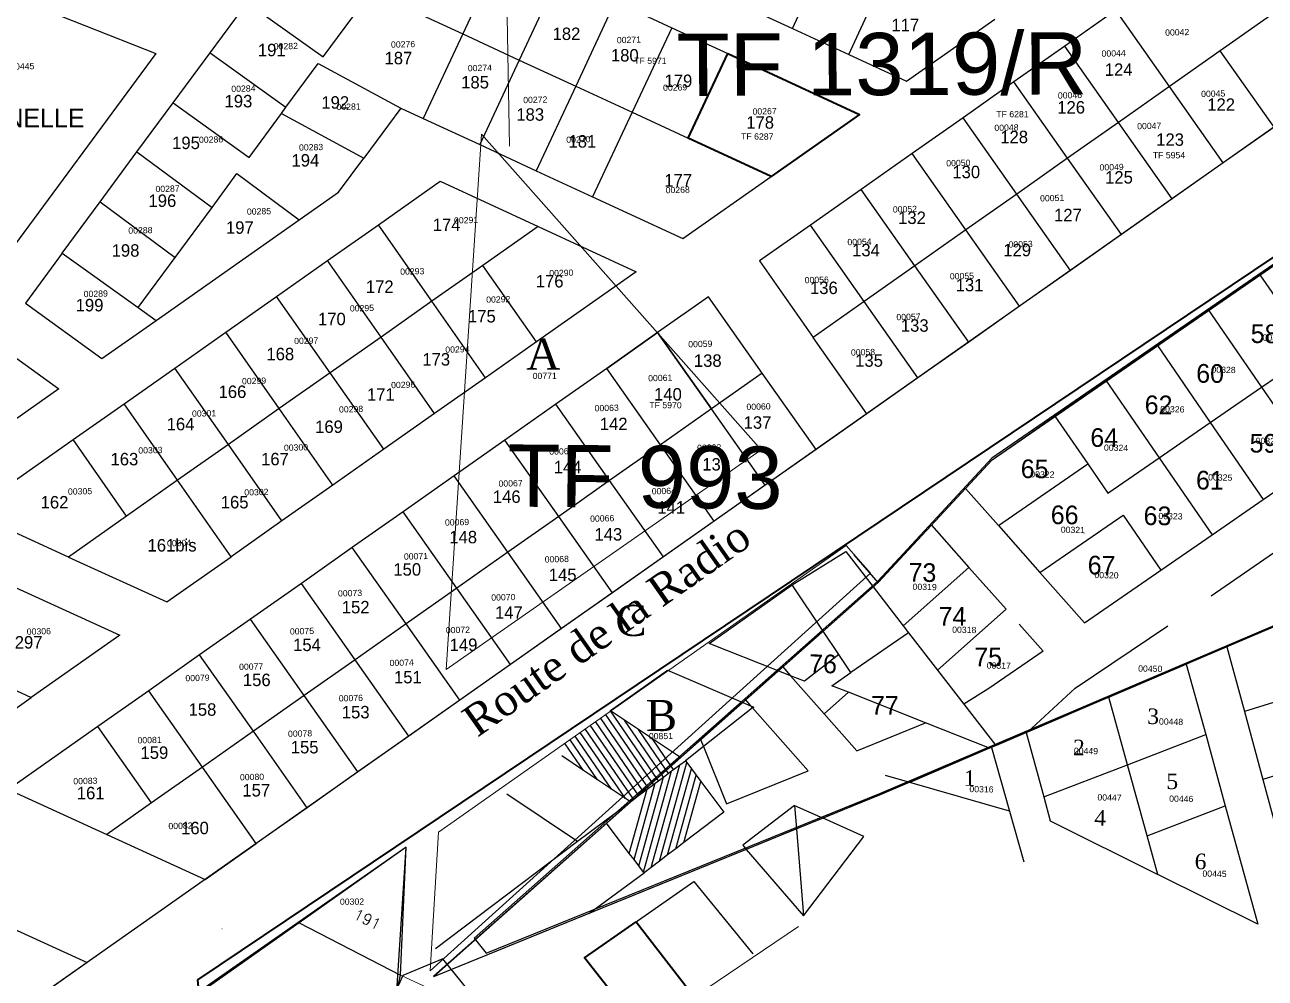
# Model space of a CAD drawing. Header units: metres. Extents: x 0 to 1324930, y 0 to 1631912.
# Drawn here: x 253211 to 253410.3, y 1630544.4 to 1630697.6 of the extents above; entities that cross this region are included whole.
import ezdxf
from ezdxf.enums import TextEntityAlignment as Align

# ---------------------------------------------------------------- set-up
doc = ezdxf.new("R2010")
doc.units = ezdxf.units.M
doc.header["$MEASUREMENT"] = 0
for name, color, linetype, lineweight in [('17 Février 2020', 7, 'Continuous', 0), ('Numero Titre Foncier', 4, 'Continuous', 0), ('TITRE FONCIER', 7, 'Continuous', 0)]:
    doc.layers.add(name, color=color, linetype=linetype, lineweight=lineweight)
for name, color, linetype in [('A_revoir_niveau_0', 7, 'Continuous'), ('limites_parcelles', 7, 'Continuous'), ('limites_sections', 7, 'Continuous'), ('limites_tf', 7, 'Continuous'), ('numero_lot', 7, 'Continuous'), ('numero_parcelle', 7, 'Continuous'), ('toponymie', 7, 'Continuous')]:
    doc.layers.add(name, color=color, linetype=linetype)
doc.styles.add('Annotative', font='romans.shx')
doc.styles.get("Standard").update_dxf_attribs({"font": 'txt.shx'})
doc.styles.add('Style-Arial', font='arial.ttf')
doc.styles.add('Style-ENGINEERING', font='ENGINEERING.shx')
doc.styles.add('Style-FANCY', font='times.ttf')

msp = doc.modelspace()

# ---------------------------------------------------------------- linework, layer by layer
at = {"layer": '17 Février 2020', "color": 1, "linetype": 'Continuous', "lineweight": 13}
for points in [[(253284.4, 1630680.04), (253329.33, 1630629.29), (253278.72, 1630593.99)], [(253342.99, 1630613.92), (253346.91, 1630609.5), (253276.1, 1630545.61), (253277.49, 1630567.89)]]:
    msp.add_3dface(points, dxfattribs=at)
at = {"layer": 'A_revoir_niveau_0', "color": 80, "linetype": 'Continuous', "lineweight": 13, "ltscale": 5}
for p, q in [((253254.24917, 1630569.68651, -1.032), (253254.29489, 1630569.71891, -1.032)), ((253242.63483, 1630552.33005, -1.032), (253242.68089, 1630552.36339, -1.032))]:
    msp.add_line(p, q, dxfattribs=at)
at = {"layer": 'A_revoir_niveau_0', "color": 0, "lineweight": 0}
for p, q in [((253272.2872, 1630565.48791, -1.032), (253091.05051, 1630437.54992, -1.032)), ((253221.60181, 1630529.70825, -1.032), (253255.06205, 1630553.3284, -1.032)), ((253302.46104, 1630530.54483, -1.032), (253335.30682, 1630552.71812, -1.032)), ((253271.38061, 1630544.88892, -1.032), (253302.46104, 1630530.54483, -1.032))]:
    msp.add_line(p, q, dxfattribs=at)
at = {"layer": 'A_revoir_niveau_0', "color": 0, "lineweight": 30}
msp.add_line((253272.2872, 1630565.48791, -1.032), (253221.60181, 1630529.70825, -1.032), dxfattribs=at)
at = {"layer": 'limites_parcelles'}
for p, q in [((253287.71429, 1630709.72431), (253281.35713, 1630696.13895)), ((253334.33501, 1630697.00807), (253340.05141, 1630709.38159)), ((253296.79111, 1630705.52724), (253290.43404, 1630691.94181)), ((253343.41296, 1630692.81429), (253349.70403, 1630706.43171)), ((253202.84731, 1630704.5276), (253232.03087, 1630693.00316)), ((253240.77192, 1630693.09556), (253246.71236, 1630701.13919)), ((253246.71236, 1630701.13919), (253258.9246, 1630692.43081)), ((253258.9246, 1630692.43081), (253266.67816, 1630702.92678)), ((253305.86835, 1630701.32999), (253299.51126, 1630687.74453)), ((253305.86835, 1630701.32999), (253314.9452, 1630697.13291)), ((253325.25623, 1630701.20223), (253334.33501, 1630697.00807)), ((253272.28097, 1630700.3361), (253281.35713, 1630696.13895)), ((253386.29148, 1630699.92594), (253378.11256, 1630694.17183)), ((253394.92633, 1630687.6608), (253386.29148, 1630699.92594)), ((253412.58688, 1630700.08586), (253403.10439, 1630693.41427)), ((253314.9452, 1630697.13291), (253308.58769, 1630683.54761)), ((253314.9452, 1630697.13291), (253323.9469, 1630692.97059)), ((253334.33501, 1630697.00807), (253343.41296, 1630692.81429)), ((253352.69266, 1630688.52746), (253366.88004, 1630698.49658)), ((253281.35713, 1630696.13895), (253275.02563, 1630682.53872)), ((253281.35713, 1630696.13895), (253290.43404, 1630691.94181)), ((253234.83099, 1630685.05129), (253240.77192, 1630693.09556)), ((253240.77192, 1630693.09556), (253252.95327, 1630684.34647)), ((253378.11256, 1630694.17183), (253369.93372, 1630688.41777)), ((253386.74653, 1630681.9061), (253378.11256, 1630694.17183)), ((253403.10439, 1630693.41427), (253394.92633, 1630687.6608)), ((253411.73751, 1630681.14846), (253403.10439, 1630693.41427)), ((253232.03087, 1630693.00316), (253206.84137, 1630658.93418)), ((253252.95327, 1630684.34647), (253258.15152, 1630691.38451)), ((253258.15152, 1630691.38451), (253271.43537, 1630684.19877)), ((253290.4338, 1630691.9413), (253284.10197, 1630678.34267)), ((253290.43404, 1630691.94181), (253290.4338, 1630691.9413)), ((253290.43404, 1630691.94181), (253299.51126, 1630687.74453)), ((253323.9469, 1630692.97059), (253317.56788, 1630679.3952)), ((253323.9469, 1630692.97059), (253345.09477, 1630683.19195)), ((253343.41296, 1630692.81429), (253352.69266, 1630688.52746)), ((253299.51096, 1630687.74389), (253293.15355, 1630674.1578)), ((253299.51126, 1630687.74453), (253299.51096, 1630687.74389)), ((253299.51126, 1630687.74453), (253308.58769, 1630683.54761)), ((253369.93372, 1630688.41777), (253361.75487, 1630682.66371)), ((253369.93372, 1630688.41777), (253369.9337, 1630688.41779)), ((253378.568, 1630676.1523), (253369.93372, 1630688.41777)), ((253394.92633, 1630687.6608), (253386.74653, 1630681.9061)), ((253403.56096, 1630675.39598), (253394.92633, 1630687.6608)), ((253229.01056, 1630677.17017), (253234.83099, 1630685.05129)), ((253234.83099, 1630685.05129), (253247.01249, 1630676.30309)), ((253247.01249, 1630676.30309), (253252.21668, 1630683.34917)), ((253252.21668, 1630683.34917), (253252.95327, 1630684.34647)), ((253252.21668, 1630683.34917), (253265.46421, 1630676.17774)), ((253271.43537, 1630684.19877), (253265.46421, 1630676.17774)), ((253271.43537, 1630684.19877), (253275.02563, 1630682.53872)), ((253308.58763, 1630683.54749), (253302.23018, 1630669.96134)), ((253308.58769, 1630683.54761), (253308.58763, 1630683.54749)), ((253308.58769, 1630683.54761), (253317.56788, 1630679.3952)), ((253345.09477, 1630683.19195), (253330.92405, 1630673.21934)), ((253275.02563, 1630682.53872), (253284.10197, 1630678.34267)), ((253361.75487, 1630682.66371), (253353.5765, 1630676.90998)), ((253370.3888, 1630670.39803), (253361.75487, 1630682.66371)), ((253386.74653, 1630681.9061), (253378.568, 1630676.1523)), ((253395.38032, 1630669.64062), (253386.74653, 1630681.9061)), ((253411.73751, 1630681.14846), (253403.56096, 1630675.39598)), ((253317.56788, 1630679.3952), (253330.92405, 1630673.21934)), ((253223.07201, 1630669.12911), (253229.01056, 1630677.17017)), ((253229.01056, 1630677.17017), (253241.06995, 1630668.25801)), ((253284.10197, 1630678.34267), (253293.15355, 1630674.1578)), ((253261.40842, 1630670.73351), (253265.46421, 1630676.17774)), ((253353.5765, 1630676.90998), (253345.39765, 1630671.15591)), ((253362.21074, 1630664.64455), (253353.5765, 1630676.90998)), ((253378.568, 1630676.1523), (253370.3888, 1630670.39803)), ((253387.20216, 1630663.88701), (253378.568, 1630676.1523)), ((253403.56096, 1630675.39598), (253395.38032, 1630669.64062)), ((253241.06995, 1630668.25801), (253245.08253, 1630673.69033)), ((253245.08253, 1630673.69033), (253255.08446, 1630666.28129)), ((253293.15355, 1630674.1578), (253302.23018, 1630669.96134)), ((253316.75321, 1630663.24682), (253330.92405, 1630673.21934)), ((253267.81378, 1630665.478), (253277.75201, 1630672.47127)), ((253277.75201, 1630672.47127), (253293.48623, 1630665.2005)), ((253345.39765, 1630671.15591), (253337.2188, 1630665.40185)), ((253354.03155, 1630658.89028), (253345.39765, 1630671.15591)), ((253217.00634, 1630660.91594), (253223.07201, 1630669.12911)), ((253223.07201, 1630669.12911), (253235.13077, 1630660.21741)), ((253255.08446, 1630666.28129), (253261.40842, 1630670.73351)), ((253302.23018, 1630669.96134), (253316.75321, 1630663.24682)), ((253370.3888, 1630670.39803), (253362.21074, 1630664.64455)), ((253379.02266, 1630658.13246), (253370.3888, 1630670.39803)), ((253395.38032, 1630669.64062), (253387.20216, 1630663.88701)), ((253235.13077, 1630660.21741), (253241.06995, 1630668.25801)), ((253232.08787, 1630650.09418), (253255.08446, 1630666.28129)), ((253259.63396, 1630659.72124), (253267.81378, 1630665.478)), ((253276.41707, 1630653.18876), (253267.81378, 1630665.478)), ((253293.48623, 1630665.2005), (253284.59437, 1630658.94331)), ((253293.48623, 1630665.2005), (253309.21877, 1630657.92974)), ((253337.2188, 1630665.40185), (253329.04108, 1630659.64858)), ((253345.85268, 1630653.13624), (253337.2188, 1630665.40185)), ((253362.21074, 1630664.64455), (253354.03155, 1630658.89028)), ((253370.84496, 1630652.37917), (253362.21074, 1630664.64455)), ((253387.20216, 1630663.88701), (253379.02266, 1630658.13246)), ((253409.45297, 1630657.40305), (253417.68591, 1630663.08117)), ((253217.00634, 1630660.91594), (253211.06777, 1630652.87485)), ((253217.00634, 1630660.91594), (253229.18946, 1630652.17394)), ((253229.18946, 1630652.17394), (253235.13077, 1630660.21741)), ((253251.45606, 1630653.96583), (253259.63396, 1630659.72124)), ((253268.23777, 1630647.43279), (253259.63396, 1630659.72124)), ((253329.04108, 1630659.64858), (253337.67495, 1630647.383)), ((253284.59437, 1630658.94331), (253276.41707, 1630653.18876)), ((253293.19724, 1630646.65639), (253284.59437, 1630658.94331)), ((253309.21877, 1630657.92974), (253293.19724, 1630646.65639)), ((253354.03155, 1630658.89028), (253345.85268, 1630653.13624)), ((253362.66546, 1630646.62462), (253354.03155, 1630658.89028)), ((253379.02266, 1630658.13246), (253370.84496, 1630652.37917)), ((253401.22118, 1630651.72572), (253409.45297, 1630657.40305)), ((253409.45297, 1630657.40305), (253417.95979, 1630645.04855)), ((253243.27883, 1630648.21089), (253251.45606, 1630653.96583)), ((253260.05967, 1630641.67767), (253251.45606, 1630653.96583)), ((253276.41707, 1630653.18876), (253268.23777, 1630647.43279)), ((253285.01874, 1630640.90184), (253276.41707, 1630653.18876)), ((253320.86237, 1630653.89535), (253312.68344, 1630648.14041)), ((253329.49657, 1630641.63), (253320.86237, 1630653.89535)), ((253211.06777, 1630652.87485), (253223.3713, 1630643.95972)), ((253229.18946, 1630652.17394), (253232.08787, 1630650.09418)), ((253345.85268, 1630653.13624), (253337.67495, 1630647.383)), ((253354.48663, 1630640.87053), (253345.85268, 1630653.13624)), ((253370.84496, 1630652.37917), (253362.66546, 1630646.62462)), ((253370.84498, 1630652.37915), (253370.84496, 1630652.37917)), ((253392.98891, 1630646.04806), (253401.22118, 1630651.72572)), ((253401.22118, 1630651.72572), (253409.72804, 1630639.37131)), ((253223.3713, 1630643.95972), (253232.08787, 1630650.09418)), ((253235.10206, 1630642.45628), (253243.27883, 1630648.21089)), ((253251.88224, 1630635.92302), (253243.27883, 1630648.21089)), ((253268.23777, 1630647.43279), (253260.05967, 1630641.67767)), ((253276.83976, 1630635.14696), (253268.23777, 1630647.43279)), ((253312.68344, 1630648.14041), (253304.50612, 1630642.3866)), ((253321.31767, 1630635.87502), (253312.68344, 1630648.14041)), ((253346.30894, 1630635.11725), (253337.67495, 1630647.383)), ((253206.30632, 1630646.43696), (253216.43323, 1630639.10597)), ((253293.19724, 1630646.65639), (253285.01874, 1630640.90184)), ((253362.66546, 1630646.62462), (253354.48663, 1630640.87053)), ((253384.75779, 1630640.3712), (253392.98891, 1630646.04806)), ((253392.98891, 1630646.04806), (253401.49582, 1630633.69375)), ((253409.72804, 1630639.37131), (253417.95979, 1630645.04855)), ((253226.9236, 1630636.70047), (253235.10206, 1630642.45628)), ((253243.70447, 1630630.16813), (253235.10206, 1630642.45628)), ((253260.05967, 1630641.67767), (253251.88224, 1630635.92302)), ((253268.66125, 1630629.39242), (253260.05967, 1630641.67767)), ((253304.50612, 1630642.3866), (253296.32719, 1630636.63166)), ((253313.1398, 1630630.12077), (253304.50612, 1630642.3866)), ((253329.49657, 1630641.63), (253321.31767, 1630635.87502)), ((253338.13125, 1630629.36397), (253329.49657, 1630641.63)), ((253285.01874, 1630640.90184), (253276.83976, 1630635.14696)), ((253354.48663, 1630640.87053), (253346.30894, 1630635.11725)), ((253384.75779, 1630640.3712), (253376.52591, 1630634.69544)), ((253384.75779, 1630640.3712), (253393.26441, 1630628.01675)), ((253401.49582, 1630633.69375), (253409.72804, 1630639.37131)), ((253409.72804, 1630639.37131), (253418.23479, 1630627.01708)), ((253216.43323, 1630639.10597), (253193.74555, 1630623.14198)), ((253218.74546, 1630630.94489), (253226.9236, 1630636.70047)), ((253235.52605, 1630624.41279), (253226.9236, 1630636.70047)), ((253251.88224, 1630635.92302), (253243.70447, 1630630.16813)), ((253260.48342, 1630623.63834), (253251.88224, 1630635.92302)), ((253296.32719, 1630636.63166), (253288.14939, 1630630.87753)), ((253304.96114, 1630624.36596), (253296.32719, 1630636.63166)), ((253321.31767, 1630635.87502), (253313.1398, 1630630.12077)), ((253329.95204, 1630623.60942), (253321.31767, 1630635.87502)), ((253276.83976, 1630635.14696), (253268.66125, 1630629.39242)), ((253346.30894, 1630635.11725), (253338.13125, 1630629.36397)), ((253366.42611, 1630627.72834), (253376.52591, 1630634.69544)), ((253376.52591, 1630634.69544), (253381.801, 1630627.03344)), ((253393.26441, 1630628.01675), (253401.49582, 1630633.69375)), ((253401.49582, 1630633.69375), (253410.00264, 1630621.33957)), ((253202.19057, 1630619.29833), (253218.74546, 1630630.94489)), ((253227.352, 1630618.65196), (253218.74546, 1630630.94489)), ((253243.70447, 1630630.16813), (253235.52605, 1630624.41279)), ((253252.30444, 1630617.88347), (253243.70447, 1630630.16813)), ((253268.66125, 1630629.39242), (253260.48342, 1630623.63834)), ((253288.14939, 1630630.87753), (253279.96979, 1630625.12212)), ((253296.78314, 1630618.61161), (253288.14939, 1630630.87753)), ((253313.1398, 1630630.12077), (253304.96114, 1630624.36596)), ((253321.77363, 1630617.85474), (253313.1398, 1630630.12077)), ((253338.13125, 1630629.36397), (253331.71888, 1630624.85265)), ((253362.14665, 1630623.11416), (253366.42611, 1630627.72834)), ((253385.03299, 1630622.33975), (253393.26441, 1630628.01675)), ((253393.26441, 1630628.01675), (253401.77096, 1630615.66239)), ((253367.44301, 1630617.13207), (253381.801, 1630627.03344)), ((253381.801, 1630627.03344), (253385.03299, 1630622.33975)), ((253410.00264, 1630621.33957), (253418.23479, 1630627.01708)), ((253235.52605, 1630624.41279), (253227.352, 1630618.65196)), ((253244.12692, 1630612.12961), (253235.52605, 1630624.41279)), ((253260.48342, 1630623.63834), (253252.30444, 1630617.88347)), ((253279.96979, 1630625.12212), (253271.792, 1630619.36798)), ((253279.96979, 1630625.12212), (253279.96977, 1630625.12214)), ((253288.60414, 1630612.85656), (253279.96979, 1630625.12212)), ((253304.96114, 1630624.36596), (253296.78314, 1630618.61161)), ((253313.59522, 1630612.10006), (253304.96114, 1630624.36596)), ((253329.95204, 1630623.60942), (253321.77363, 1630617.85474)), ((253331.71888, 1630624.85265), (253329.95204, 1630623.60942)), ((253367.44301, 1630617.13207), (253362.14665, 1630623.11416)), ((253401.77096, 1630615.66239), (253410.00264, 1630621.33957)), ((253218.00823, 1630612.07839), (253202.19057, 1630619.29833)), ((253271.792, 1630619.36798), (253263.98722, 1630613.87631)), ((253280.42637, 1630607.10238), (253271.792, 1630619.36798)), ((253227.352, 1630618.65196), (253218.00823, 1630612.07839)), ((253252.30444, 1630617.88347), (253244.12692, 1630612.12961)), ((253296.78314, 1630618.61161), (253288.60414, 1630612.85656)), ((253305.41701, 1630606.34552), (253296.78314, 1630618.61161)), ((253321.77363, 1630617.85474), (253313.59522, 1630612.10006)), ((253374.1196, 1630609.58938), (253387.4713, 1630618.79809)), ((253387.4713, 1630618.79809), (253393.53928, 1630609.9852)), ((253348.09161, 1630607.98087), (253356.68061, 1630617.22057)), ((253356.68061, 1630617.22057), (253362.6992, 1630610.42191)), ((253367.44301, 1630617.13207), (253374.1196, 1630609.58938)), ((253393.53928, 1630609.9852), (253401.77096, 1630615.66239)), ((253401.6482, 1630605.85372), (253417.42624, 1630616.74137)), ((253263.61339, 1630613.61321), (253255.43572, 1630607.85791)), ((253263.98722, 1630613.87631), (253263.61339, 1630613.61321)), ((253272.24762, 1630601.34745), (253263.61339, 1630613.61321)), ((253218.00823, 1630612.07839), (253233.80979, 1630604.86985)), ((253233.80979, 1630604.86985), (253244.12692, 1630612.12961)), ((253288.60414, 1630612.85656), (253280.42637, 1630607.10238)), ((253297.23859, 1630600.59084), (253288.60414, 1630612.85656)), ((253313.59522, 1630612.10006), (253305.41701, 1630606.34552)), ((253334.31092, 1630607.62702), (253342.93275, 1630612.96415)), ((253342.93275, 1630612.96415), (253347.30269, 1630607.29147)), ((253344.21767, 1630612.43174), (253348.09161, 1630607.98087)), ((253352.12714, 1630601.02879), (253362.6992, 1630610.42191)), ((253362.6992, 1630610.42191), (253368.66478, 1630603.68311)), ((253374.1196, 1630609.58938), (253381.26413, 1630601.51915)), ((253381.26413, 1630601.51915), (253393.53928, 1630609.9852)), ((253208.31577, 1630607.7047), (253226.2319, 1630599.53385)), ((253255.43572, 1630607.85791), (253247.25777, 1630602.10242)), ((253264.07007, 1630595.59218), (253255.43572, 1630607.85791)), ((253320.97921, 1630598.17511), (253334.31092, 1630607.62702)), ((253339.27675, 1630600.18366), (253334.31092, 1630607.62702)), ((253280.42637, 1630607.10238), (253272.61959, 1630601.60923)), ((253289.06085, 1630594.83663), (253280.42637, 1630607.10238)), ((253305.41701, 1630606.34552), (253297.23859, 1630600.59084)), ((253347.30269, 1630607.29147), (253339.27675, 1630600.18366)), ((253347.30269, 1630607.29147), (253352.12714, 1630601.02879)), ((253368.66478, 1630603.68311), (253357.64298, 1630593.89272)), ((253418.07407, 1630603.58722), (253404.13957, 1630597.63805)), ((253247.25777, 1630602.10242), (253239.08028, 1630596.34725)), ((253255.89205, 1630589.83658), (253247.25777, 1630602.10242)), ((253272.24762, 1630601.34745), (253264.07007, 1630595.59218)), ((253272.61959, 1630601.60923), (253272.24762, 1630601.34745)), ((253280.88195, 1630589.08156), (253272.24762, 1630601.34745)), ((253370.75278, 1630601.32447), (253374.63042, 1630596.94395)), ((253226.2319, 1630599.53385), (253212.02149, 1630589.52507)), ((253297.23859, 1630600.59084), (253289.06085, 1630594.83663)), ((253339.27675, 1630600.18366), (253338.26806, 1630599.29036)), ((253341.79619, 1630596.40723), (253339.27675, 1630600.18366)), ((253353.00713, 1630599.88646), (253343.72531, 1630593.51564)), ((253352.12714, 1630601.02879), (253353.00713, 1630599.88646)), ((253353.00713, 1630599.88646), (253357.64298, 1630593.89272)), ((253379.79068, 1630591.03947), (253394.65787, 1630601.03706)), ((253332.06258, 1630593.79477), (253320.97921, 1630598.17511)), ((253338.26806, 1630599.29036), (253332.78162, 1630594.43155)), ((253404.13957, 1630597.63805), (253406.96415, 1630587.25231)), ((253239.08028, 1630596.34725), (253230.90246, 1630590.59184)), ((253247.71432, 1630584.08119), (253239.08028, 1630596.34725)), ((253264.07007, 1630595.59218), (253255.89205, 1630589.83658)), ((253272.70435, 1630583.32655), (253264.07007, 1630595.59218)), ((253341.79619, 1630596.40723), (253336.2816, 1630592.12734)), ((253343.72531, 1630593.51564), (253341.79619, 1630596.40723)), ((253374.63042, 1630596.94395), (253365.92099, 1630590.93714)), ((253202.0932, 1630594.05657), (253212.02149, 1630589.52507)), ((253289.06085, 1630594.83663), (253281.25295, 1630589.34265)), ((253305.08746, 1630587.42411), (253314.2779, 1630593.91951)), ((253314.2779, 1630593.91951), (253326.35046, 1630588.73609)), ((253332.06258, 1630593.79477), (253326.7926, 1630589.12765)), ((253332.78162, 1630594.43155), (253332.06258, 1630593.79477)), ((253334.03463, 1630593.01538), (253332.06258, 1630593.79477)), ((253332.78162, 1630594.43155), (253334.03463, 1630593.01538)), ((253340.66493, 1630591.41505), (253343.72531, 1630593.51564)), ((253357.64298, 1630593.89272), (253361.8594, 1630588.44126)), ((253385.21152, 1630589.55709), (253397.64004, 1630594.86328)), ((253397.64004, 1630594.86328), (253400.75449, 1630583.54679)), ((253334.03463, 1630593.01538), (253339.4481, 1630586.89689)), ((253336.2816, 1630592.12734), (253334.03463, 1630593.01538)), ((253343.344, 1630590.35513), (253340.66493, 1630591.41505)), ((253421.30263, 1630591.73691), (253406.96415, 1630587.25231)), ((253197.81933, 1630579.52209), (253212.02149, 1630589.52507)), ((253230.90246, 1630590.59184), (253222.72373, 1630584.83579)), ((253239.53659, 1630578.3258), (253230.90246, 1630590.59184)), ((253255.89205, 1630589.83658), (253247.71432, 1630584.08119)), ((253264.5261, 1630577.57108), (253255.89205, 1630589.83658)), ((253343.344, 1630590.35513), (253339.4481, 1630586.89689)), ((253355.74942, 1630585.44716), (253343.344, 1630590.35513)), ((253365.92099, 1630590.93714), (253361.8594, 1630588.44126)), ((253372.09366, 1630583.95661), (253379.79068, 1630591.03947)), ((253385.21152, 1630589.55709), (253372.09366, 1630583.95661)), ((253388.19593, 1630578.71558), (253385.21152, 1630589.55709)), ((253280.88195, 1630589.08156), (253272.70435, 1630583.32655)), ((253281.25295, 1630589.34265), (253280.88195, 1630589.08156)), ((253305.06472, 1630587.40804), (253305.08746, 1630587.42411)), ((253305.12692, 1630587.36658), (253305.06472, 1630587.40804)), ((253305.12692, 1630587.36658), (253305.08746, 1630587.42411)), ((253326.35046, 1630588.73609), (253319.58332, 1630582.74308)), ((253327.93851, 1630587.83251), (253320.04439, 1630581.64106)), ((253326.7926, 1630589.12765), (253326.35046, 1630588.73609)), ((253326.35046, 1630588.73609), (253327.62213, 1630588.19009)), ((253326.7926, 1630589.12765), (253327.62213, 1630588.19009)), ((253327.62213, 1630588.19009), (253327.93851, 1630587.83251)), ((253327.62213, 1630588.19009), (253328.12122, 1630587.97581)), ((253328.12122, 1630587.97581), (253327.93851, 1630587.83251)), ((253336.86094, 1630577.748), (253327.93851, 1630587.83251)), ((253361.8594, 1630588.44126), (253367.0075, 1630581.78522)), ((253310.29984, 1630574.5216), (253302.66712, 1630585.64903)), ((253311.05422, 1630575.18968), (253303.4738, 1630586.24086)), ((253311.8086, 1630575.85776), (253304.28049, 1630586.83269)), ((253312.56299, 1630576.52584), (253305.12692, 1630587.36658)), ((253307.3609, 1630585.87761), (253305.12692, 1630587.36658)), ((253313.31075, 1630577.18807), (253307.3609, 1630585.87761)), ((253309.59488, 1630584.38865), (253307.3609, 1630585.87761)), ((253339.4481, 1630586.89689), (253344.71608, 1630580.94284)), ((253344.71608, 1630580.94284), (253355.74942, 1630585.44716)), ((253366.03416, 1630581.36887), (253355.74942, 1630585.44716)), ((253406.96415, 1630587.25231), (253409.92966, 1630576.3484)), ((253222.72373, 1630584.83579), (253208.35073, 1630574.72077)), ((253231.35859, 1630572.57021), (253222.72373, 1630584.83579)), ((253247.71432, 1630584.08119), (253239.53659, 1630578.3258)), ((253256.34796, 1630571.81569), (253247.71432, 1630584.08119)), ((253307.49911, 1630573.30108), (253300.24705, 1630583.87355)), ((253308.79108, 1630573.18543), (253301.05374, 1630584.46538)), ((253309.54546, 1630573.85351), (253301.86043, 1630585.0572)), ((253314.07175, 1630577.86201), (253309.59488, 1630584.38865)), ((253311.82886, 1630582.89968), (253309.59488, 1630584.38865)), ((253367.0075, 1630581.78522), (253371.8861, 1630583.86792)), ((253371.8861, 1630583.86792), (253374.72431, 1630573.53312)), ((253388.19593, 1630578.71558), (253400.75449, 1630583.54679)), ((253400.75449, 1630583.54679), (253403.89885, 1630572.1216)), ((253272.70435, 1630583.32655), (253264.5261, 1630577.57108)), ((253300.77386, 1630577.80195), (253297.82699, 1630582.09807)), ((253303.01561, 1630576.30166), (253298.63368, 1630582.6899)), ((253305.25736, 1630574.80137), (253299.44037, 1630583.28172)), ((253314.82613, 1630578.53009), (253311.82886, 1630582.89968)), ((253316.35429, 1630579.88344), (253311.82886, 1630582.89968)), ((253319.58332, 1630582.74308), (253316.35429, 1630579.88344)), ((253320.04439, 1630581.64106), (253317.13769, 1630579.3613)), ((253319.58332, 1630582.74308), (253320.04439, 1630581.64106)), ((253320.04439, 1630581.64106), (253323.76939, 1630572.45793)), ((253366.32822, 1630581.49523), (253366.03416, 1630581.36887)), ((253367.0075, 1630581.78522), (253366.32822, 1630581.49523)), ((253366.32822, 1630581.49523), (253369.22471, 1630571.27821)), ((253300.77386, 1630577.80195), (253297.30021, 1630580.1267)), ((253316.35429, 1630579.88344), (253314.82613, 1630578.53009)), ((253366.03416, 1630581.36887), (253353.18986, 1630575.84948)), ((253424.28087, 1630580.80537), (253409.92966, 1630576.3484)), ((253239.53659, 1630578.3258), (253231.35859, 1630572.57021)), ((253248.17017, 1630566.06054), (253239.53659, 1630578.3258)), ((253264.5261, 1630577.57108), (253256.34796, 1630571.81569)), ((253303.01561, 1630576.30166), (253300.77386, 1630577.80195)), ((253310.40324, 1630561.46435), (253314.92398, 1630577.70804)), ((253311.65233, 1630562.22281), (253316.23434, 1630578.68666)), ((253312.96787, 1630563.22005), (253317.37275, 1630579.0474)), ((253314.07175, 1630577.86201), (253313.31075, 1630577.18807)), ((253314.82613, 1630578.53009), (253314.07175, 1630577.86201)), ((253314.43028, 1630577.33933), (253314.07175, 1630577.86201)), ((253314.28342, 1630564.21729), (253318.1295, 1630578.03683)), ((253314.43028, 1630577.33933), (253314.92398, 1630577.70804)), ((253315.23214, 1630577.93818), (253314.82613, 1630578.53009)), ((253314.92398, 1630577.70804), (253315.23214, 1630577.93818)), ((253315.23214, 1630577.93818), (253316.23434, 1630578.68666)), ((253315.23215, 1630577.93818), (253315.23214, 1630577.93818)), ((253316.23434, 1630578.68666), (253317.13769, 1630579.3613)), ((253317.13769, 1630579.3613), (253317.37275, 1630579.0474)), ((253317.37275, 1630579.0474), (253318.1295, 1630578.03683)), ((253318.1295, 1630578.03683), (253318.88625, 1630577.02626)), ((253323.76939, 1630572.45793), (253336.86094, 1630577.748)), ((253374.72431, 1630573.53312), (253388.19593, 1630578.71558)), ((253391.34096, 1630567.29057), (253388.19593, 1630578.71558)), ((253305.25736, 1630574.80137), (253303.01561, 1630576.30166)), ((253308.88623, 1630563.47289), (253312.30325, 1630575.7508)), ((253309.64473, 1630562.46862), (253313.62102, 1630576.73493)), ((253311.8086, 1630575.85776), (253311.05422, 1630575.18968)), ((253311.22281, 1630574.9439), (253312.02468, 1630575.54276)), ((253312.56299, 1630576.52584), (253311.8086, 1630575.85776)), ((253312.02468, 1630575.54276), (253311.8086, 1630575.85776)), ((253312.02468, 1630575.54276), (253312.30325, 1630575.7508)), ((253312.30325, 1630575.7508), (253312.82654, 1630576.14161)), ((253313.31075, 1630577.18807), (253312.56299, 1630576.52584)), ((253312.82654, 1630576.14161), (253312.56299, 1630576.52584)), ((253312.82654, 1630576.14161), (253313.62101, 1630576.73495)), ((253313.62101, 1630576.73495), (253313.31075, 1630577.18807)), ((253313.62101, 1630576.73495), (253314.43028, 1630577.33933)), ((253313.62102, 1630576.73493), (253313.62101, 1630576.73495)), ((253314.43028, 1630577.33932), (253314.43028, 1630577.33933)), ((253315.59896, 1630565.21453), (253318.88625, 1630577.02626)), ((253316.9145, 1630566.21176), (253319.64301, 1630576.01569)), ((253318.88625, 1630577.02626), (253319.64301, 1630576.01569)), ((253319.64301, 1630576.01569), (253323.33815, 1630571.08117)), ((253353.18986, 1630575.84948), (253349.28832, 1630576.96174)), ((253369.22471, 1630571.27821), (253353.18986, 1630575.84948)), ((253409.92966, 1630576.3484), (253412.89516, 1630565.44449)), ((253208.35073, 1630574.72077), (253224.16626, 1630567.50803)), ((253288.46067, 1630574.04023), (253299.82225, 1630566.42764)), ((253307.49911, 1630573.30108), (253305.25736, 1630574.80137)), ((253308.12772, 1630564.47716), (253310.99288, 1630574.77218)), ((253309.54546, 1630573.85351), (253308.79108, 1630573.18543)), ((253308.81722, 1630573.14733), (253309.61908, 1630573.74619)), ((253310.29984, 1630574.5216), (253309.54546, 1630573.85351)), ((253309.61908, 1630573.74619), (253309.54546, 1630573.85351)), ((253309.61908, 1630573.74619), (253310.42095, 1630574.34505)), ((253309.6191, 1630573.74616), (253309.61908, 1630573.74619)), ((253311.05422, 1630575.18968), (253310.29984, 1630574.5216)), ((253310.42095, 1630574.34505), (253310.29984, 1630574.5216)), ((253310.42095, 1630574.34505), (253310.99288, 1630574.77218)), ((253310.99288, 1630574.77218), (253311.22281, 1630574.9439)), ((253311.22281, 1630574.9439), (253311.05422, 1630575.18968)), ((253311.22283, 1630574.94388), (253311.22281, 1630574.9439)), ((253374.72431, 1630573.53312), (253375.78091, 1630569.68571)), ((253231.35859, 1630572.57021), (253224.16626, 1630567.50803)), ((253256.34796, 1630571.81569), (253248.17017, 1630566.06054)), ((253304.19385, 1630569.68564), (253308.30292, 1630572.76309)), ((253308.37591, 1630572.81775), (253304.45251, 1630569.34317)), ((253308.30292, 1630572.76309), (253307.49911, 1630573.30108)), ((253308.30292, 1630572.76309), (253308.37506, 1630572.81711)), ((253308.37506, 1630572.81711), (253308.37591, 1630572.81775)), ((253308.79108, 1630573.18543), (253308.37591, 1630572.81775)), ((253308.37591, 1630572.81775), (253308.81722, 1630573.14733)), ((253308.81722, 1630573.14733), (253308.79108, 1630573.18543)), ((253308.81723, 1630573.14731), (253308.81722, 1630573.14733)), ((253334.68927, 1630572.1818), (253326.34913, 1630565.76459)), ((253334.68927, 1630572.1818), (253334.99944, 1630568.38973)), ((253334.68927, 1630572.1818), (253339.26821, 1630570.12673)), ((253345.40902, 1630572.62549), (253339.26821, 1630570.12673)), ((253391.34096, 1630567.29057), (253403.89885, 1630572.1216)), ((253403.89885, 1630572.1216), (253409.14032, 1630553.07648)), ((253299.82225, 1630566.42764), (253304.19385, 1630569.68564)), ((253323.33815, 1630571.08117), (253316.9145, 1630566.21176)), ((253339.26821, 1630570.12673), (253334.99944, 1630568.38973)), ((253345.80169, 1630567.19446), (253339.26821, 1630570.12673)), ((253369.22471, 1630571.27821), (253371.53791, 1630563.11866)), ((253375.78091, 1630569.68571), (253393.04757, 1630561.08885)), ((253224.16626, 1630567.50803), (253239.97945, 1630560.2963)), ((253304.45251, 1630569.34317), (253276.68226, 1630544.74973)), ((253308.12772, 1630564.47716), (253304.45251, 1630569.34317)), ((253334.99944, 1630568.38973), (253330.6826, 1630566.63317)), ((253334.99944, 1630568.38973), (253336.14041, 1630554.44069)), ((253239.97945, 1630560.2963), (253248.17017, 1630566.06054)), ((253272.2872, 1630565.48791), (253255.06205, 1630553.3284)), ((253271.38061, 1630544.88892), (253272.2872, 1630565.48791)), ((253277.00296, 1630549.20292), (253299.82225, 1630566.42764)), ((253316.9145, 1630566.21176), (253315.59896, 1630565.21453)), ((253326.34913, 1630565.76459), (253326.92145, 1630565.10268)), ((253330.6826, 1630566.63317), (253326.92145, 1630565.10268)), ((253336.14041, 1630554.44069), (253345.80169, 1630567.19446)), ((253393.04757, 1630561.08885), (253391.34096, 1630567.29057)), ((253308.88623, 1630563.47289), (253308.12772, 1630564.47716)), ((253309.64473, 1630562.46862), (253308.88623, 1630563.47289)), ((253314.28342, 1630564.21729), (253312.96787, 1630563.22005)), ((253315.59896, 1630565.21453), (253314.28342, 1630564.21729)), ((253326.92145, 1630565.10268), (253320.86365, 1630562.63764)), ((253326.92145, 1630565.10268), (253336.14041, 1630554.44069)), ((253320.86365, 1630562.63764), (253306.13674, 1630556.64583)), ((253310.40324, 1630561.46435), (253309.64473, 1630562.46862)), ((253310.49373, 1630561.34454), (253310.40324, 1630561.46435)), ((253311.65233, 1630562.22281), (253310.49373, 1630561.34454)), ((253312.96787, 1630563.22005), (253311.65233, 1630562.22281)), ((253301.62512, 1630554.81054), (253310.49373, 1630561.34454)), ((253302.14997, 1630548.5444), (253318.47041, 1630559.9366)), ((253318.47041, 1630559.9366), (253327.98076, 1630548.33694)), ((253409.14032, 1630553.07648), (253393.04757, 1630561.08885)), ((253306.13674, 1630556.64583), (253301.62512, 1630554.81054)), ((253205.21195, 1630554.17067), (253221.02774, 1630546.95779)), ((253301.62512, 1630554.81054), (253276.68139, 1630544.65973)), ((253255.06205, 1630553.3284), (253271.38061, 1630544.88892)), ((253221.02774, 1630546.95779), (253201.55433, 1630533.25283)), ((253266.7943, 1630525.60278), (253271.38061, 1630544.88892))]:
    msp.add_line(p, q, dxfattribs=at)
at = {"layer": 'limites_sections', "color": 112, "linetype": 'Continuous', "lineweight": 40, "flags": 128}
msp.add_lwpolyline([(253571.04708, 1630723.59957), (253600.1863, 1630706.54853), (253621.81723, 1630711.99444), (253628.04112, 1630687.55487), (253678.20867, 1630517.21846), (253711.26263, 1630399.4259), (253749.05441, 1630241.18811), (253786.71903, 1630083.07753), (253667.01916, 1630061.04847), (253520.67758, 1630008.00346), (253349.87463, 1629905.00727), (253370.89489, 1630071.74561), (253278.66491, 1630062.12861), (253271.08256, 1630189.80614), (253238.7921, 1630544.17911), (253486.32208, 1630710.42565), (253532.90498, 1630728.2652), (253571.04708, 1630723.59957)], close=True, dxfattribs=at)
at = {"layer": 'limites_tf', "color": 5, "linetype": 'Continuous', "lineweight": 13}
msp.add_line((253288.85358, 1630678.08515), (253287.53423, 1630759.62695), dxfattribs=at)
at = {"layer": 'limites_tf', "color": 5, "linetype": 'Continuous', "lineweight": 30, "flags": 128}
for points in [[(253002.7859, 1630393.41598), (252998.91285, 1630403.06476), (252961.57878, 1630447.61296), (252947.70687, 1630548.60859), (253207.07375, 1630906.74054), (253289.9271, 1630896.15671), (253287.53423, 1630759.62695), (253428.54129, 1630692.97049), (253002.7859, 1630393.41598)], [(253348.38499, 1630574.10681), (253474.58657, 1630627.85404), (253625.91923, 1630668.38872), (253600.22039, 1630706.5686), (253571.09818, 1630723.64547), (253545.68415, 1630746.51533), (253530.70559, 1630748.36116), (253514.7412, 1630740.01988), (253486.38599, 1630710.55465), (253366.39161, 1630627.95062), (253348.05325, 1630608.21218), (253283.21472, 1630550.83532), (253285.13076, 1630548.43235), (253348.38499, 1630574.10681)], [(253532.91037, 1630728.26739), (253571.04708, 1630723.59957), (253600.184, 1630706.54795), (253625.91731, 1630668.3882), (253474.60862, 1630627.72491), (253348.46387, 1630573.86846), (253276.67912, 1630544.65912), (253348.10261, 1630607.97346), (253366.42384, 1630627.72773), (253486.34642, 1630710.43544), (253532.91037, 1630728.26739)]]:
    msp.add_lwpolyline(points, close=True, dxfattribs=at)
at = {"layer": 'limites_tf', "color": 5, "linetype": 'Continuous', "lineweight": 30, "elevation": -1.032, "flags": 128}
for points in [[(253270.81869, 1630543.21295), (253272.2872, 1630565.48791), (253002.73265, 1630377.3766), (253043.21445, 1630275.65332), (253027.59585, 1630185.26779), (253065.67834, 1630191.58364), (253129.48145, 1630260.45924), (253245.88777, 1630301.7793), (253215.61607, 1630369.45639), (253249.82976, 1630447.06631), (253250.74205, 1630451.24536), (253264.84403, 1630515.79797), (253269.15146, 1630535.57566), (253270.81869, 1630543.21295)], [(253249.54217, 1630452.1352), (253248.78988, 1630447.95558), (253304.28607, 1630415.55982), (253408.62814, 1630339.34167), (253413.13428, 1630341.0758), (253410.92331, 1630383.37386), (253278.14989, 1630547.52522), (253271.7229, 1630544.86414), (253267.95159, 1630536.4655), (253249.54217, 1630452.1352)]]:
    msp.add_lwpolyline(points, close=True, dxfattribs=at)
at = {"layer": 'limites_tf', "color": 5, "linetype": 'Continuous', "lineweight": 40}
msp.add_3dface([(253323.94689, 1630692.97057), (253345.09477, 1630683.19195), (253330.92372, 1630673.21934), (253317.56827, 1630679.39605)], dxfattribs=at)
at = {"layer": 'limites_tf', "color": 5, "linetype": 'Continuous', "lineweight": 30}
msp.add_3dface([(253312.68345, 1630648.14039), (253321.31769, 1630635.87499), (253313.13985, 1630630.1207), (253304.50615, 1630642.38657)], dxfattribs=at)
at = {"layer": 'numero_parcelle', "color": 1, "linetype": 'Continuous', "lineweight": 40}
msp.add_3dface([(253309.21, 1630553.47), (253318.38, 1630541.65), (253310.21, 1630535.898), (253300.941, 1630547.715)], dxfattribs=at)

# ---------------------------------------------------------------- texts
at = {"layer": 'Numero Titre Foncier', "color": 4, "linetype": 'Continuous', "lineweight": 13, "style": 'Style-Arial'}
for s, height, p in [('TF 6287', 1, (253328.68999, 1630679.6558)), ('TF 5970', 1, (253313.94278, 1630636.49081)), ('TF 993', 9.99998, (253310.65174, 1630624.9911))]:
    msp.add_text(s, height=height, rotation=359.49, dxfattribs=at).set_placement(p, align=Align.MIDDLE_CENTER)
at = {"layer": 'numero_lot', "color": 7, "linetype": 'Continuous', "lineweight": 0, "style": 'Style-ENGINEERING'}
for s, height, p in [('182', 1.999998, (253298.03135, 1630696.15531)), ('117', 1.999998, (253352.48227, 1630697.57088)), ('191', 1.999998, (253250.67099, 1630693.54354)), ('187', 1.999998, (253271.02389, 1630692.2546)), ('180', 1.999998, (253307.40355, 1630692.70202)), ('124', 1.999998, (253386.76602, 1630690.39846)), ('185', 1.999998, (253283.341, 1630688.37049)), ('179', 1.999998, (253316.01596, 1630688.59943)), ('193', 1.999998, (253245.31363, 1630685.33042)), ('192', 1.999998, (253260.87172, 1630685.12058)), ('126', 1.999998, (253379.12721, 1630684.33943)), ('122', 1.999998, (253403.23286, 1630684.78098)), ('MATERNELLE', 3, (253207.20167, 1630682.63432)), ('183', 1.999998, (253292.20249, 1630683.188)), ('178', 1.999998, (253329.152, 1630681.90663)), ('195', 1.999998, (253236.88885, 1630678.62908)), ('181', 1.999998, (253300.5898, 1630678.87032)), ('128', 1.999998, (253369.96892, 1630679.57581)), ('123', 1.999998, (253395.02709, 1630679.15373)), ('194', 1.999998, (253256.07378, 1630675.82768)), ('177', 1.999998, (253315.97468, 1630672.61041)), ('130', 1.999998, (253362.27499, 1630673.94876)), ('125', 1.999998, (253386.82006, 1630673.09348)), ('196', 1.999998, (253233.09115, 1630669.33658)), ('132', 1.999998, (253353.55707, 1630666.5903)), ('127', 1.999998, (253378.61489, 1630667.03323)), ('197', 1.999998, (253245.53768, 1630665.01951)), ('174', 1.999998, (253278.76988, 1630665.47467)), ('198', 1.999998, (253227.17314, 1630661.33923)), ('134', 1.999998, (253346.16751, 1630661.39637)), ('129', 1.999998, (253370.45574, 1630661.406)), ('176', 1.999998, (253295.32528, 1630656.39623)), ('172', 1.999998, (253268.02045, 1630655.52041)), ('136', 1.999998, (253339.3927, 1630655.33669)), ('131', 1.999998, (253362.80896, 1630655.77797)), ('199', 1.999998, (253221.39024, 1630652.55194)), ('170', 1.999998, (253260.32634, 1630650.32536)), ('175', 1.999998, (253284.43889, 1630650.76792)), ('133', 1.999998, (253353.99592, 1630649.28547)), ('168', 1.999998, (253252.03973, 1630644.69808)), ('173', 1.999998, (253277.09807, 1630643.84301)), ('138', 1.999998, (253320.73316, 1630643.64229)), ('135', 1.999998, (253346.65372, 1630643.65856)), ('166', 1.999998, (253244.35331, 1630638.63803)), ('171', 1.999998, (253268.20191, 1630638.21448)), ('140', 1.999998, (253314.33413, 1630638.23276)), ('164', 1.999998, (253236.01157, 1630633.44273)), ('169', 1.999998, (253259.86898, 1630633.02018)), ('142', 1.999998, (253305.61619, 1630633.47031)), ('137', 1.999998, (253328.7281, 1630633.69646)), ('163', 1.999998, (253226.98942, 1630627.81515)), ('167', 1.999998, (253251.18242, 1630627.82474)), ('144', 1.999998, (253298.22631, 1630626.54538)), ('139', 1.999998, (253322.08337, 1630626.98683)), ('162', 1.999998, (253215.75916, 1630620.8887)), ('165', 1.999998, (253244.70472, 1630620.90017)), ('146', 1.999998, (253288.42699, 1630621.78249)), ('141', 1.999998, (253314.8681, 1630620.06197)), ('148', 1.999998, (253281.42939, 1630615.28972)), ('143', 1.999998, (253304.75921, 1630615.73197)), ('161bis', 1.999998, (253234.64976, 1630613.97319)), ('150', 1.999998, (253272.43928, 1630610.09416)), ('145', 1.999998, (253297.41635, 1630609.23906)), ('152', 1.999998, (253264.15285, 1630604.03388)), ('147', 1.999998, (253288.77919, 1630603.17863)), ('297', 1.999998, (253211.59861, 1630598.38105)), ('154', 1.999998, (253256.33163, 1630597.97478)), ('149', 1.999998, (253281.48386, 1630597.98474)), ('156', 1.999998, (253248.25965, 1630592.34658)), ('151', 1.999998, (253272.54091, 1630592.7892)), ('158', 1.999998, (253239.53436, 1630587.58412)), ('153', 1.999998, (253264.15953, 1630587.16188)), ('159', 1.999998, (253231.80772, 1630580.65906)), ('155', 1.999998, (253255.95332, 1630581.53362)), ('157', 1.999998, (253248.1795, 1630574.60854)), ('161', 1.999998, (253221.56928, 1630574.166)), ('160', 1.999998, (253238.32573, 1630568.54764))]:
    msp.add_text(s, height=height, rotation=0.0227, dxfattribs=at).set_placement(p, align=Align.MIDDLE_CENTER)
at = {"layer": 'numero_lot', "color": 7, "linetype": 'Continuous', "lineweight": 13}
for s, height, rotation, style, p in [('58', 2.999994, 359.4477, 'Style-ENGINEERING', (253410.21651, 1630647.95845)), ('A', 5, 0.0227, 'Style-FANCY', (253294.30243, 1630644.69931)), ('60', 2.999994, 359.4477, 'Style-ENGINEERING', (253401.46484, 1630641.58133)), ('62', 2.999994, 359.4477, 'Style-ENGINEERING', (253393.18129, 1630636.53656)), ('64', 2.999994, 359.4477, 'Style-ENGINEERING', (253384.4453, 1630631.27334)), ('59', 2.999994, 359.4477, 'Style-ENGINEERING', (253410.04685, 1630630.35812)), ('65', 2.999994, 359.4477, 'Style-ENGINEERING', (253373.262, 1630626.25652)), ('61', 2.999994, 359.4477, 'Style-ENGINEERING', (253401.42947, 1630624.42533)), ('66', 2.999994, 359.4477, 'Style-ENGINEERING', (253378.09004, 1630618.85726)), ('63', 2.999994, 359.4477, 'Style-ENGINEERING', (253393.00948, 1630618.71344)), ('67', 2.999994, 359.4477, 'Style-ENGINEERING', (253384.02504, 1630610.7789)), ('73', 2.999994, 359.4477, 'Style-ENGINEERING', (253355.23419, 1630609.59778)), ('C', 5, 0.0227, 'Style-FANCY', (253308.40852, 1630601.90741)), ('74', 2.999994, 359.4477, 'Style-ENGINEERING', (253360.04843, 1630602.55421)), ('75', 2.999994, 359.4477, 'Style-ENGINEERING', (253365.79132, 1630596.02977)), ('76', 2.999994, 359.4477, 'Style-ENGINEERING', (253339.26123, 1630594.91614)), ('77', 2.999994, 359.4477, 'Style-ENGINEERING', (253349.18142, 1630588.25574)), ('B', 5, 0.0227, 'Style-FANCY', (253313.29828, 1630586.62381))]:
    msp.add_text(s, height=height, rotation=rotation, dxfattribs=dict(at, style=style)).set_placement(p, align=Align.MIDDLE_CENTER)
at = {"layer": 'numero_lot', "color": 7, "lineweight": 13, "char_height": 2.499995, "width": 17.708565, "attachment_point": 1, "rotation": 359.0000236}
for s, insert in [('\\fTimes New Roman|b0|i0|c00|p23;3', (253391.39365, 1630587.76501)), ('\\fTimes New Roman|b0|i0|c00|p23;3', (253391.39365, 1630587.76501)), ('\\fTimes New Roman|b0|i0|c00|p23;2', (253379.45005, 1630582.75501)), ('\\fTimes New Roman|b0|i0|c00|p23;2', (253379.45005, 1630582.75501)), ('\\fTimes New Roman|b0|i0|c00|p23;1', (253361.89849, 1630577.84136)), ('\\fTimes New Roman|b0|i0|c00|p23;1', (253361.89849, 1630577.84136)), ('\\fTimes New Roman|b0|i0|c00|p23;5', (253394.46403, 1630577.31243)), ('\\fTimes New Roman|b0|i0|c00|p23;5', (253394.46403, 1630577.31243)), ('\\fTimes New Roman|b0|i0|c00|p23;4', (253382.86828, 1630571.44873)), ('\\fTimes New Roman|b0|i0|c00|p23;4', (253382.86828, 1630571.44873)), ('\\fTimes New Roman|b0|i0|c00|p23;6', (253399.00957, 1630564.45126)), ('\\fTimes New Roman|b0|i0|c00|p23;6', (253399.00957, 1630564.45126))]:
    msp.add_mtext(s, dxfattribs=dict(at, insert=insert))
at = {"layer": 'numero_lot', "color": 7, "lineweight": 0, "insert": (253264.4051, 1630555.65699, -1.032), "char_height": 1.75, "width": 2.5, "attachment_point": 1, "rotation": 333.4981363, "style": 'Annotative'}
msp.add_mtext('191', dxfattribs=at)
at = {"layer": 'numero_parcelle', "color": 5, "lineweight": 0, "style": 'Style-Arial'}
for s, rotation, p in [('00276', 1.45, (253269.81595, 1630694.91114)), ('00271', 1.45, (253306.11182, 1630695.62923)), ('00042', 1.45, (253394.21806, 1630696.84465)), ('00282', 1.45, (253250.97612, 1630694.61502)), ('00044', 1.45, (253384.00758, 1630693.46224)), ('00445', 1.45, (253208.62501, 1630691.37141)), ('00274', 1.45, (253282.16165, 1630691.11899)), ('00284', 1.45, (253244.15809, 1630687.79542)), ('00269', 1.45, (253313.53444, 1630687.97164)), ('00045', 1.45, (253400.00349, 1630686.98544)), ('00272', 1.45, (253291.06153, 1630686.00274)), ('00046', 1.45, (253376.98445, 1630686.73263)), ('00281', 1.45, (253261.05918, 1630684.89007)), ('00267', 1.45, (253327.91476, 1630684.15476)), ('00048', 1.45, (253366.77936, 1630681.53234)), ('00047', 1.45, (253389.72791, 1630681.799)), ('00286', 1.45, (253238.95875, 1630679.6103)), ('00270', 1.45, (253297.97985, 1630679.62075)), ('00283', 1.45, (253255.03641, 1630678.37359)), ('00050', 1.45, (253359.04826, 1630675.84746)), ('00049', 1.45, (253383.67834, 1630675.17588)), ('00287', 1.45, (253231.96795, 1630671.71022)), ('00268', 1.45, (253313.95067, 1630671.52838)), ('00051', 1.45, (253374.12053, 1630670.20996)), ('00285', 1.45, (253246.66218, 1630668.07185)), ('00052', 1.45, (253350.46484, 1630668.42483)), ('00288', 1.45, (253227.60448, 1630665.02698)), ('00291', 1.45, (253279.94303, 1630666.66489)), ('00054', 1.45, (253343.16185, 1630663.17632)), ('00053', 1.45, (253369.0528, 1630662.79886)), ('00293', 1.45, (253271.29632, 1630658.43106)), ('00290', 1.45, (253295.24978, 1630658.18965)), ('00056', 1.45, (253336.29752, 1630657.06523)), ('00055', 1.45, (253359.62249, 1630657.68044)), ('00289', 1.45, (253220.43225, 1630654.83913)), ('00292', 1.45, (253285.11656, 1630653.92566)), ('00295', 1.45, (253263.20674, 1630652.52333)), ('00057', 1.45, (253351.03273, 1630651.12379)), ('00297', 1.45, (253254.25314, 1630647.28734)), ('00330', 359, (253409.89972, 1630647.85672)), ('00294', 1.45, (253278.54365, 1630645.89846)), ('00059', 1.45, (253317.57987, 1630646.77097)), ('00058', 1.45, (253343.73271, 1630645.44229)), ('00771', 0.23, (253292.58557, 1630641.67567)), ('00061', 1.45, (253311.14202, 1630641.31325)), ('00328', 359, (253401.69206, 1630642.70114)), ('00299', 1.45, (253245.86941, 1630640.8327)), ('00296', 1.45, (253269.83261, 1630640.2062)), ('00301', 1.45, (253237.83923, 1630635.62009)), ('00298', 1.45, (253261.46149, 1630636.29509)), ('00063', 1.45, (253302.53921, 1630636.48654)), ('00060', 1.45, (253326.93737, 1630636.70813)), ('00326', 359, (253393.46386, 1630636.3684)), ('00327', 359, (253408.78672, 1630631.2731)), ('00303', 1.45, (253229.21099, 1630629.69873)), ('00300', 1.45, (253252.60824, 1630630.13684)), ('00065', 1.45, (253295.24882, 1630629.50708)), ('00062', 1.45, (253319.00664, 1630630.12569)), ('00324', 359, (253384.41442, 1630630.16775)), ('00322', 359, (253372.57519, 1630625.89982)), ('00325', 359, (253401.15479, 1630625.40097)), ('00067', 1.45, (253287.09358, 1630624.37073)), ('00305', 1.45, (253217.90503, 1630623.09305)), ('00302', 1.45, (253246.24474, 1630622.96267)), ('00064', 1.45, (253311.71625, 1630623.14623)), ('00069', 1.45, (253278.48872, 1630618.12612)), ('00066', 1.45, (253301.81455, 1630618.74234)), ('00323', 359, (253393.16387, 1630619.18184)), ('00321', 359, (253377.47838, 1630616.98283)), ('00304', 1.45, (253233.8235, 1630614.78743)), ('00071', 1.45, (253271.89361, 1630612.65714)), ('00068', 1.45, (253294.52033, 1630612.19486)), ('00320', 359, (253382.88078, 1630609.70566)), ('00319', 359, (253353.65767, 1630607.82009)), ('00073', 1.45, (253261.29663, 1630606.74177)), ('00070', 1.45, (253285.92862, 1630606.07021)), ('00306', 1.45, (253211.28298, 1630600.59871)), ('00075', 1.45, (253253.56845, 1630600.62489)), ('00072', 1.45, (253278.62463, 1630600.82169)), ('00318', 359, (253360.02149, 1630600.92001)), ('00074', 1.45, (253269.59371, 1630595.55861)), ('00077', 1.45, (253245.40378, 1630594.93561)), ('00317', 359, (253365.56822, 1630595.17109)), ('00450', 359, (253389.90777, 1630594.67588)), ('00079', 1.45, (253236.77796, 1630593.11398)), ('00076', 1.45, (253261.42914, 1630589.87032)), ('00448', 359, (253393.25508, 1630586.16874)), ('00078', 1.45, (253253.26516, 1630584.18104)), ('00851', 0.43413, (253311.26607, 1630583.80722, 0.00002)), ('00081', 1.45, (253229.07918, 1630583.12605)), ('00449', 359, (253379.58465, 1630581.46177)), ('00083', 1.45, (253218.76249, 1630576.55584)), ('00080', 1.45, (253245.54321, 1630577.19819)), ('00316', 359, (253362.78879, 1630575.31676)), ('00447', 359, (253383.36578, 1630573.97739)), ('00446', 359, (253394.89171, 1630573.77621)), ('00082', 1.45, (253234.04649, 1630569.35084)), ('00445', 359, (253400.2403, 1630561.73101)), ('00302', 0.43413, (253261.61912, 1630557.20249, 0.00002))]:
    msp.add_text(s, height=1, rotation=rotation, dxfattribs=at).set_placement(p, align=Align.TOP_LEFT)
at = {"layer": 'numero_parcelle', "color": 5, "linetype": 'Continuous', "lineweight": 0, "style": 'Style-Arial'}
for s, p in [('TF 5971', (253308.91664, 1630692.33027, 0.00197)), ('TF 6281', (253367.09721, 1630683.75154, 0.00197)), ('TF 5954', (253392.25036, 1630677.15202, 0.00197))]:
    msp.add_text(s, height=1, rotation=359.8977, dxfattribs=at).set_placement(p, align=Align.TOP_LEFT)
at = {"layer": 'TITRE FONCIER', "color": 2, "linetype": 'Continuous', "lineweight": 0, "style": 'Style-Arial'}
msp.add_text('TF 1319/R', height=10, rotation=0.2327, dxfattribs=at).set_placement((253315.70538, 1630696.16287), align=Align.TOP_LEFT)
at = {"layer": 'toponymie', "color": 80, "linetype": 'Continuous', "lineweight": 13, "style": 'Style-FANCY'}
msp.add_text('Route de la Radio', height=4.999998, rotation=35.126828, dxfattribs=at).set_placement((253305.9078, 1630598.65321), align=Align.CENTER)

doc.saveas('drawing.dxf')
